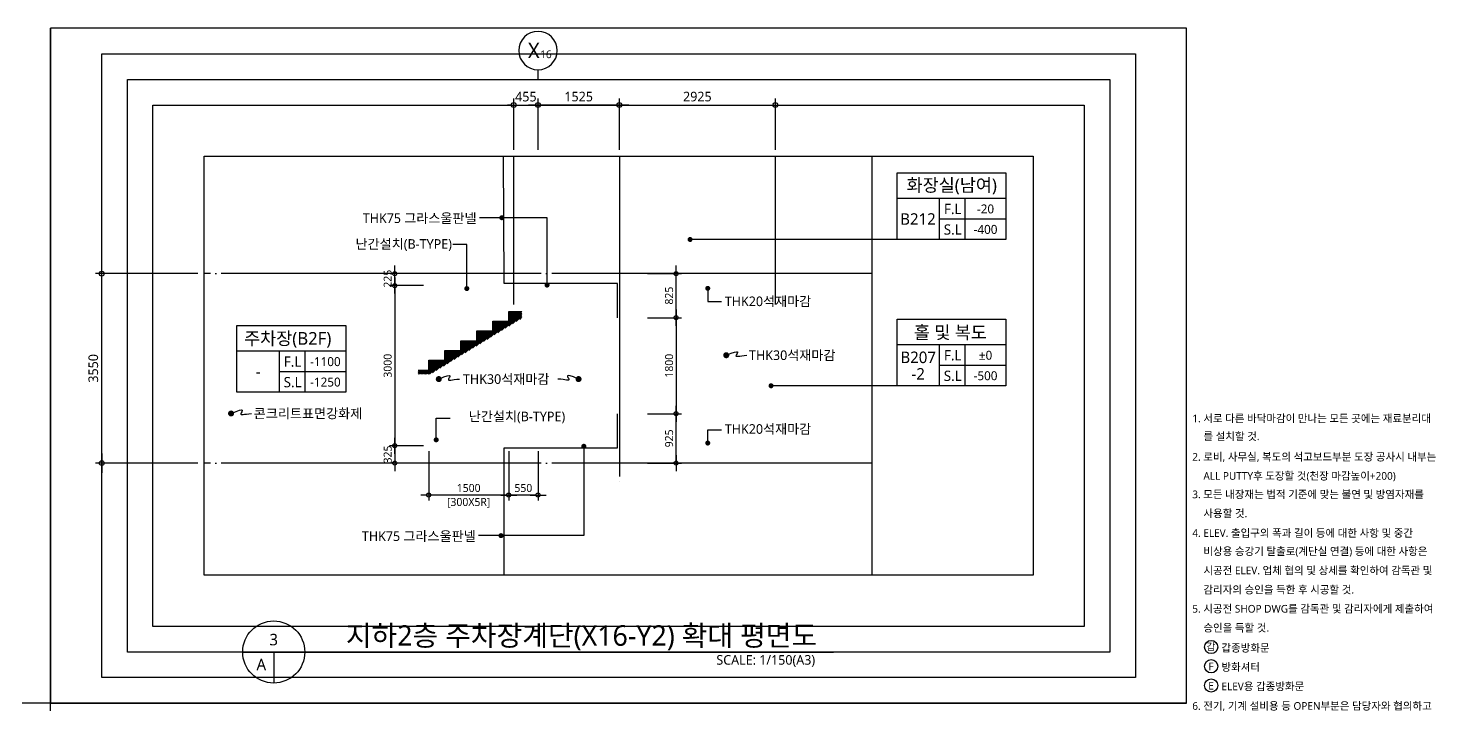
# Model space of a CAD drawing. Header units: millimetres. Extents: x 13515 to 183937, y -33900 to -660.
# Drawn here: x 34395 to 60787, y -13340 to -660 of the extents above; entities that cross this region are included whole.
import ezdxf
from ezdxf.enums import TextEntityAlignment as Align

# ---------------------------------------------------------------- set-up
doc = ezdxf.new("R2010")
doc.units = ezdxf.units.MM
doc.header["$LTSCALE"] = 100
doc.header["$MEASUREMENT"] = 0
doc.header["$PDSIZE"] = -10
doc.linetypes.add('CEN', pattern=[62, 60, -1, 0, -1])
doc.layers.get('0').update_dxf_attribs({"linetype": 'CONTINUOUS'})
doc.layers.get('Defpoints').update_dxf_attribs({"color": 171, "linetype": 'CONTINUOUS'})
for name, color, linetype in [('CEN', 1, 'CEN'), ('CON', 2, 'CONTINUOUS'), ('ELE6', 8, 'CONTINUOUS'), ('HAT', 8, 'CONTINUOUS'), ('INS', 251, 'BATTING'), ('LED', 7, 'CONTINUOUS'), ('NDIM', 7, 'CONTINUOUS'), ('SYM', 7, 'CONTINUOUS'), ('SYM(AXIS)', 7, 'CONTINUOUS'), ('TEXT', 3, 'CONTINUOUS'), ('TEXT(AXIS)', 2, 'CONTINUOUS'), ('TEXT(NOTE小)', 1, 'CONTINUOUS'), ('TEXT(노트)', 7, 'CONTINUOUS'), ('TEXT(실명)', 3, 'CONTINUOUS'), ('TEXT-기입', 6, 'CONTINUOUS'), ('TITLE', 7, 'CONTINUOUS')]:
    doc.layers.add(name, color=color, linetype=linetype)
doc.styles.add('CGS', font='cgse', dxfattribs={"bigfont": 'cgs'})
doc.styles.add('나눔바른고딕', font='NanumBarunGothic.ttf')
doc.linetypes.add('BATTING', pattern='A,0.0001,-0.1,[134,ltypeshp.shx,S=0.1,R=0,X=-0.1,Y=0],-0.2,[134,ltypeshp.shx,S=0.1,R=180,X=0.1,Y=0],-0.1', length=0.4001)
doc.dimstyles.new('NDIM 1200', dxfattribs={"dimscale": 75, "dimtxt": 3, "dimasz": 1, "dimexe": 2, "dimexo": 2, "dimgap": 1, "dimtad": 1, "dimdec": 0, "dimdsep": 46, "dimtxsty": 'CGS', "dimblk": 'DOT0', "dimcen": 1, "dimdle": 8, "dimclrd": 256, "dimclre": 256, "dimclrt": 256, "dimadec": 0, "dimazin": 0, "dimtfac": 1, "dimtdec": 0, "dimtix": 1, "dimtmove": 2, "dimatfit": 3, "dimldrblk": 'DOT0', "dimfxl": 1, "dimtolj": 1, "dimtzin": 0, "dimlwd": -1, "dimlwe": -1, "dimarcsym": 0})

# ---------------------------------------------------------------- blocks, each defined once
blk = doc.blocks.new('갑종방화문표기')
at = {"layer": 'TEXT(NOTE小)'}
blk.add_circle((0, 0), 150, dxfattribs=at)
at = {"layer": 'TEXT(NOTE小)', "style": '나눔바른고딕'}
blk.add_text('갑', height=160, dxfattribs=at).set_placement((-6, 7), align=Align.MIDDLE_CENTER)
blk = doc.blocks.new('A$C4BDA14EB')
at = {"layer": 'TEXT(NOTE小)'}
blk.add_circle((515, 572), 515, dxfattribs=at)
at = {"layer": 'TEXT(NOTE小)', "style": '나눔바른고딕'}
blk.add_text('F', height=600, dxfattribs=at).set_placement((502, 554), align=Align.MIDDLE_CENTER)
blk = doc.blocks.new('A$C0853663C')
at = {"layer": 'TEXT(NOTE小)'}
blk.add_circle((515, 573), 515, dxfattribs=at)
at = {"layer": 'TEXT(NOTE小)', "style": '나눔바른고딕'}
blk.add_text('E', height=600, dxfattribs=at).set_placement((502, 554), align=Align.MIDDLE_CENTER)
blk = doc.blocks.new('NOTE')
for name, p, xscale, yscale, zscale in [('갑종방화문표기', (575, -5646), 1.030731055544951, 1.030731055544951, 1.030731055544951), ('A$C4BDA14EB', (420, -6268), 0.3, 0.3, 0.3), ('A$C0853663C', (420, -6718), 0.3, 0.3, 0.3)]:
    blk.add_blockref(name, p, dxfattribs=dict(xscale=xscale, yscale=yscale, zscale=zscale))
at = {"layer": 'TEXT', "style": '나눔바른고딕'}
for s, p in [('1. 서로 다른 바닥마감이 만나는 모든 곳에는 재료분리대', (132, -292)), ('를 설치할 것.', (393, -709)), ('2. 로비, 사무실, 복도의 석고보드부분 도장 공사시 내부는', (132, -1192)), ('ALL PUTTY후 도장할 것(천장 마감높이+200)', (393, -1638)), ('3. 모든 내장재는 법적 기준에 맞는 불연 및 방염자재를', (132, -2070)), ('사용할 것.', (393, -2516)), ('4. ELEV. 출입구의 폭과 길이 등에 대한 사항 및 중간', (132, -2976)), ('비상용 승강기 탈출로(계단실 연결) 등에 대한 사항은', (393, -3403)), ('시공전 ELEV. 업체 협의 및 상세를 확인하여 감독관 및', (393, -3853)), ('감리자의 승인을 득한 후 시공할 것.', (393, -4303)), ('5. 시공전 SHOP DWG를 감독관 및 감리자에게 제출하여', (132, -4750)), ('승인을 득할 것.', (393, -5196)), ('갑종방화문', (815, -5667)), ('방화셔터', (815, -6117)), ('ELEV용 갑종방화문', (815, -6567)), ('6. 전기, 기계 설비용 등 OPEN부분은 담당자와 협의하고', (132, -7026)), ('시멘트몰탈 또는 방화충진재로 처리 후 감리자의', (393, -7466)), ('승인을 득할 것.', (393, -7916)), ('7. 단면도를 포함한 건축 CAD 파일에 명기되어 있는', (132, -8363)), ('구조 부재의 단면과 리스트는 검토 및 참조를 위한것', (393, -8806)), ('이므로, 구조도면을 우선으로 할 것.', (393, -9246)), ('8. 기둥 및 벽체 등에 설치되는 충격보호대는 별도의', (132, -9726)), ('계획도를 참조하여, 감독관 및 관리자의 승인을 득한 후', (393, -10179)), ('시공할 것.', (393, -10619)), ('9. 모든 계단에는 논슬립 설치.', (132, -11070)), ('10. ELEV.전실은 EHP 설치.', (132, -11520)), ('11. 석재마감은 마천석 적용.', (132, -11970))]:
    blk.add_text(s, height=180, dxfattribs=at).set_placement(p, align=Align.MIDDLE_LEFT)
blk = doc.blocks.new('A$C51E23882')
at = {"layer": 'TITLE'}
blk.add_lwpolyline([(8500, 0), (0, 0), (0, 5200), (8500, 5200)], close=True, dxfattribs=at)
for points in [[(8500, 3200), (0, 3200)], [(3300, 3200), (3300, 0)], [(5300, 3200), (5300, 0)], [(3300, 1600), (8500, 1600)]]:
    blk.add_lwpolyline(points, dxfattribs=at)
at = {"layer": 'TITLE', "style": '나눔바른고딕'}
for s, p in [('F.L', (4352, 2378)), ('S.L', (4352, 778))]:
    blk.add_text(s, height=800, dxfattribs=at).set_placement(p, align=Align.MIDDLE)
blk = doc.blocks.new('DOT0')
blk.add_line((-3, 0), (3, 0))
at = {"color": 6}
blk.add_circle((0, 0), 0.75, dxfattribs=at)
blk = doc.blocks.new('*D308')
at = {"layer": 'Defpoints', "color": 0, "ltscale": 0.4, "transparency": 16777216}
for p in [(41904, -5485), (41268, -8485), (41904, -8485)]:
    blk.add_point(p, dxfattribs=at)
at = {"layer": 'NDIM', "ltscale": 0.4, "transparency": 16777216}
for p, q in [((41804, -5485), (41168, -5485)), ((41268, -5535), (41268, -8435)), ((41804, -8485), (41168, -8485))]:
    blk.add_line(p, q, dxfattribs=at)
at = {"layer": 'NDIM', "ltscale": 0.4, "transparency": 16777216, "xscale": 50, "yscale": 50, "zscale": 50}
for p, rotation in [((41268, -5485), 90), ((41268, -8485), 270)]:
    blk.add_blockref('DOT0', p, dxfattribs=dict(at, rotation=rotation))
at = {"layer": 'NDIM', "ltscale": 0.4, "transparency": 16777216, "insert": (41136, -6985), "char_height": 150, "attachment_point": 5, "rotation": 90, "style": '나눔바른고딕'}
blk.add_mtext('\\A1;3000', dxfattribs=at)
blk = doc.blocks.new('*D309')
at = {"layer": 'Defpoints', "color": 0, "ltscale": 0.4, "transparency": 16777216}
for p in [(41268, -5260), (41904, -5260), (41904, -5485)]:
    blk.add_point(p, dxfattribs=at)
at = {"layer": 'NDIM', "ltscale": 0.4, "transparency": 16777216}
for p, q in [((41804, -5260), (41168, -5260)), ((41804, -5485), (41168, -5485)), ((41268, -5435), (41268, -5310))]:
    blk.add_line(p, q, dxfattribs=at)
at = {"layer": 'NDIM', "ltscale": 0.4, "transparency": 16777216, "xscale": 50, "yscale": 50, "zscale": 50}
for p, rotation in [((41268, -5260), 90), ((41268, -5485), 270)]:
    blk.add_blockref('DOT0', p, dxfattribs=dict(at, rotation=rotation))
at = {"layer": 'NDIM', "ltscale": 0.4, "transparency": 16777216, "insert": (41136, -5355), "char_height": 150, "attachment_point": 5, "rotation": 90, "style": '나눔바른고딕'}
blk.add_mtext('\\A1;225', dxfattribs=at)
blk = doc.blocks.new('*D310')
at = {"layer": 'Defpoints', "color": 0, "ltscale": 0.4, "transparency": 16777216}
for p in [(41904, -8485), (41268, -8810), (41904, -8810)]:
    blk.add_point(p, dxfattribs=at)
at = {"layer": 'NDIM', "ltscale": 0.4, "transparency": 16777216}
for p, q in [((41804, -8485), (41168, -8485)), ((41268, -8535), (41268, -8760)), ((41804, -8810), (41168, -8810))]:
    blk.add_line(p, q, dxfattribs=at)
at = {"layer": 'NDIM', "ltscale": 0.4, "transparency": 16777216, "xscale": 50, "yscale": 50, "zscale": 50}
for p, rotation in [((41268, -8485), 90), ((41268, -8810), 270)]:
    blk.add_blockref('DOT0', p, dxfattribs=dict(at, rotation=rotation))
at = {"layer": 'NDIM', "ltscale": 0.4, "transparency": 16777216, "insert": (41136, -8649), "char_height": 150, "attachment_point": 5, "rotation": 90, "style": '나눔바른고딕'}
blk.add_mtext('\\A1;325', dxfattribs=at)
blk = doc.blocks.new('*D311')
at = {"layer": 'Defpoints', "color": 0, "ltscale": 0.4, "transparency": 16777216}
for p in [(45907, -6085), (45907, -7885), (46543, -7885)]:
    blk.add_point(p, dxfattribs=at)
at = {"layer": 'NDIM', "ltscale": 0.4, "transparency": 16777216}
for p, q in [((46007, -6085), (46643, -6085)), ((46543, -6135), (46543, -7835)), ((46007, -7885), (46643, -7885))]:
    blk.add_line(p, q, dxfattribs=at)
at = {"layer": 'NDIM', "ltscale": 0.4, "transparency": 16777216, "xscale": 50, "yscale": 50, "zscale": 50}
for p, rotation in [((46543, -6085), 90), ((46543, -7885), 270)]:
    blk.add_blockref('DOT0', p, dxfattribs=dict(at, rotation=rotation))
at = {"layer": 'NDIM', "ltscale": 0.4, "transparency": 16777216, "insert": (46412, -6985), "char_height": 150, "attachment_point": 5, "rotation": 90, "style": '나눔바른고딕'}
blk.add_mtext('\\A1;1800', dxfattribs=at)
blk = doc.blocks.new('*D312')
at = {"layer": 'Defpoints', "color": 0, "ltscale": 0.4, "transparency": 16777216}
for p in [(45907, -7885), (46543, -7885), (45907, -8810)]:
    blk.add_point(p, dxfattribs=at)
at = {"layer": 'NDIM', "ltscale": 0.4, "transparency": 16777216}
for p, q in [((46007, -7885), (46643, -7885)), ((46543, -8760), (46543, -7935)), ((46007, -8810), (46643, -8810))]:
    blk.add_line(p, q, dxfattribs=at)
at = {"layer": 'NDIM', "ltscale": 0.4, "transparency": 16777216, "xscale": 50, "yscale": 50, "zscale": 50}
for p, rotation in [((46543, -7885), 90), ((46543, -8810), 270)]:
    blk.add_blockref('DOT0', p, dxfattribs=dict(at, rotation=rotation))
at = {"layer": 'NDIM', "ltscale": 0.4, "transparency": 16777216, "insert": (46412, -8347), "char_height": 150, "attachment_point": 5, "rotation": 90, "style": '나눔바른고딕'}
blk.add_mtext('\\A1;925', dxfattribs=at)
blk = doc.blocks.new('*D313')
at = {"layer": 'Defpoints', "color": 0, "ltscale": 0.4, "transparency": 16777216}
for p in [(45907, -5260), (46543, -5260), (45907, -6085)]:
    blk.add_point(p, dxfattribs=at)
at = {"layer": 'NDIM', "ltscale": 0.4, "transparency": 16777216}
for p, q in [((46007, -5260), (46643, -5260)), ((46543, -6035), (46543, -5310)), ((46007, -6085), (46643, -6085))]:
    blk.add_line(p, q, dxfattribs=at)
at = {"layer": 'NDIM', "ltscale": 0.4, "transparency": 16777216, "xscale": 50, "yscale": 50, "zscale": 50}
for p, rotation in [((46543, -5260), 90), ((46543, -6085), 270)]:
    blk.add_blockref('DOT0', p, dxfattribs=dict(at, rotation=rotation))
at = {"layer": 'NDIM', "ltscale": 0.4, "transparency": 16777216, "insert": (46412, -5672), "char_height": 150, "attachment_point": 5, "rotation": 90, "style": '나눔바른고딕'}
blk.add_mtext('\\A1;825', dxfattribs=at)
blk = doc.blocks.new('*D314')
at = {"layer": 'Defpoints', "color": 0, "ltscale": 0.4, "transparency": 16777216}
for p in [(43954, -2100), (43499, -3060), (43954, -3060)]:
    blk.add_point(p, dxfattribs=at)
at = {"layer": 'NDIM', "ltscale": 0.4, "transparency": 16777216}
for p, q in [((43439, -2100), (43379, -2100)), ((43499, -2940), (43499, -1980)), ((43499, -2100), (43954, -2100)), ((43954, -2940), (43954, -1980)), ((44014, -2100), (44074, -2100))]:
    blk.add_line(p, q, dxfattribs=at)
at = {"layer": 'NDIM', "ltscale": 0.4, "transparency": 16777216, "xscale": 60, "yscale": 60, "zscale": 60}
blk.add_blockref('DOT0', (43499, -2100), dxfattribs=at)
at = {"layer": 'NDIM', "ltscale": 0.4, "transparency": 16777216, "xscale": 60, "yscale": 60, "zscale": 60, "rotation": 180}
blk.add_blockref('DOT0', (43954, -2100), dxfattribs=at)
at = {"layer": 'NDIM', "ltscale": 0.4, "transparency": 16777216, "insert": (43726, -1944), "char_height": 180, "attachment_point": 5, "style": '나눔바른고딕'}
blk.add_mtext('\\A1;455', dxfattribs=at)
blk = doc.blocks.new('*D315')
at = {"layer": 'Defpoints', "color": 0, "ltscale": 0.4, "transparency": 16777216}
for p in [(43954, -2100), (43954, -3060), (45479, -3060)]:
    blk.add_point(p, dxfattribs=at)
at = {"layer": 'NDIM', "ltscale": 0.4, "transparency": 16777216}
for p, q in [((43954, -2940), (43954, -1980)), ((45419, -2100), (44014, -2100)), ((45479, -2940), (45479, -1980))]:
    blk.add_line(p, q, dxfattribs=at)
at = {"layer": 'NDIM', "ltscale": 0.4, "transparency": 16777216, "xscale": 60, "yscale": 60, "zscale": 60, "rotation": 180}
blk.add_blockref('DOT0', (43954, -2100), dxfattribs=at)
at = {"layer": 'NDIM', "ltscale": 0.4, "transparency": 16777216, "xscale": 60, "yscale": 60, "zscale": 60}
blk.add_blockref('DOT0', (45479, -2100), dxfattribs=at)
at = {"layer": 'NDIM', "ltscale": 0.4, "transparency": 16777216, "insert": (44716, -1943), "char_height": 180, "attachment_point": 5, "style": '나눔바른고딕'}
blk.add_mtext('\\A1;1525', dxfattribs=at)
blk = doc.blocks.new('*D316')
at = {"layer": 'Defpoints', "color": 0, "ltscale": 0.4, "transparency": 16777216}
for p in [(48404, -2100), (45479, -3060), (48404, -3060)]:
    blk.add_point(p, dxfattribs=at)
at = {"layer": 'NDIM', "ltscale": 0.4, "transparency": 16777216}
for p, q in [((45479, -2940), (45479, -1980)), ((45539, -2100), (48344, -2100)), ((48404, -2940), (48404, -1980))]:
    blk.add_line(p, q, dxfattribs=at)
at = {"layer": 'NDIM', "ltscale": 0.4, "transparency": 16777216, "xscale": 60, "yscale": 60, "zscale": 60, "rotation": 180}
blk.add_blockref('DOT0', (45479, -2100), dxfattribs=at)
at = {"layer": 'NDIM', "ltscale": 0.4, "transparency": 16777216, "xscale": 60, "yscale": 60, "zscale": 60}
blk.add_blockref('DOT0', (48404, -2100), dxfattribs=at)
at = {"layer": 'NDIM', "ltscale": 0.4, "transparency": 16777216, "insert": (46941, -1943), "char_height": 180, "attachment_point": 5, "style": '나눔바른고딕'}
blk.add_mtext('\\A1;2925', dxfattribs=at)
blk = doc.blocks.new('*D317')
at = {"layer": 'Defpoints', "color": 0, "ltscale": 0.4, "transparency": 16777216}
for p in [(35775, -5260), (37695, -5260), (37695, -8810)]:
    blk.add_point(p, dxfattribs=at)
at = {"layer": 'NDIM', "ltscale": 0.4, "transparency": 16777216}
for p, q in [((37575, -5260), (35655, -5260)), ((35775, -8750), (35775, -5320)), ((37575, -8810), (35655, -8810))]:
    blk.add_line(p, q, dxfattribs=at)
at = {"layer": 'NDIM', "ltscale": 0.4, "transparency": 16777216, "xscale": 60, "yscale": 60, "zscale": 60}
for p, rotation in [((35775, -5260), 90), ((35775, -8810), 270)]:
    blk.add_blockref('DOT0', p, dxfattribs=dict(at, rotation=rotation))
at = {"layer": 'NDIM', "ltscale": 0.4, "transparency": 16777216, "insert": (35617, -7035), "char_height": 180, "attachment_point": 5, "rotation": 90, "style": '나눔바른고딕'}
blk.add_mtext('\\A1;3550', dxfattribs=at)
blk = doc.blocks.new('*D318')
at = {"layer": 'Defpoints', "color": 0, "ltscale": 0.4, "transparency": 16777216}
for p in [(43404, -8485), (43954, -8485), (43404, -9408)]:
    blk.add_point(p, dxfattribs=at)
at = {"layer": 'NDIM', "ltscale": 0.4, "transparency": 16777216}
for p, q in [((43404, -8585), (43404, -9508)), ((43954, -8585), (43954, -9508)), ((43904, -9408), (43454, -9408))]:
    blk.add_line(p, q, dxfattribs=at)
at = {"layer": 'NDIM', "ltscale": 0.4, "transparency": 16777216, "xscale": 50, "yscale": 50, "zscale": 50, "rotation": 180}
blk.add_blockref('DOT0', (43404, -9408), dxfattribs=at)
at = {"layer": 'NDIM', "ltscale": 0.4, "transparency": 16777216, "xscale": 50, "yscale": 50, "zscale": 50}
blk.add_blockref('DOT0', (43954, -9408), dxfattribs=at)
at = {"layer": 'NDIM', "ltscale": 0.4, "transparency": 16777216, "insert": (43679, -9277), "char_height": 150, "attachment_point": 5, "style": '나눔바른고딕'}
blk.add_mtext('\\A1;550', dxfattribs=at)
blk = doc.blocks.new('*D319')
at = {"layer": 'Defpoints', "color": 0, "ltscale": 0.4, "transparency": 16777216}
for p in [(41904, -8485), (43404, -8485), (41904, -9408)]:
    blk.add_point(p, dxfattribs=at)
at = {"layer": 'NDIM', "ltscale": 0.4, "transparency": 16777216}
for p, q in [((41904, -8585), (41904, -9508)), ((43404, -8585), (43404, -9508)), ((43354, -9408), (41954, -9408))]:
    blk.add_line(p, q, dxfattribs=at)
at = {"layer": 'NDIM', "ltscale": 0.4, "transparency": 16777216, "xscale": 50, "yscale": 50, "zscale": 50, "rotation": 180}
blk.add_blockref('DOT0', (41904, -9408), dxfattribs=at)
at = {"layer": 'NDIM', "ltscale": 0.4, "transparency": 16777216, "xscale": 50, "yscale": 50, "zscale": 50}
blk.add_blockref('DOT0', (43404, -9408), dxfattribs=at)
at = {"layer": 'NDIM', "ltscale": 0.4, "transparency": 16777216, "char_height": 150, "attachment_point": 5, "style": '나눔바른고딕'}
for s, insert in [('\\A1;1500', (42654, -9277)), ('\\A1;[300X5R]', (42654, -9555))]:
    blk.add_mtext(s, dxfattribs=dict(at, insert=insert))
blk = doc.blocks.new('A$C2F20087E')
at = {"layer": 'SYM(AXIS)'}
blk.add_line((600, 0), (600, 300), dxfattribs=at)
blk.add_circle((600, 900), 600, dxfattribs=at)

msp = doc.modelspace()

# ---------------------------------------------------------------- hatches: boundary and pattern name
at = {"layer": 'HAT', "ltscale": 10000}
h = msp.add_hatch(dxfattribs=at)
h.set_pattern_fill('ANSI31', color=256, scale=150)
h.set_pattern_definition([(45, (-429481.434, 129370.32), (-13.25825215, 13.25825215), [])])
h.paths.add_polyline_path([(41706.5, -7066.7), (41904, -7066.7), (41904, -6996.7), (41904, -6883.3), (42204, -6883.3), (42204, -6700), (42504, -6700), (42504, -6516.7), (42804, -6516.7), (42804, -6333.3), (43104, -6333.3), (43104, -6150), (43404, -6150), (43404, -5966.7), (43651.4, -5966.7), (43651.4, -6092.6), (41926.5, -7146.7), (41706.5, -7146.7)])

# ---------------------------------------------------------------- linework, layer by layer
msp.add_line((50685, -7361.5), (48322.9, -7361.5))
at = {"layer": 'CEN'}
for p, q in [((43499, -5837), (43499, -3060)), ((45479, -3060), (45479, -9205.1)), ((48404, -5837), (48404, -3060)), ((50213, -5260), (37695, -5260)), ((50213, -8810), (37695, -8810))]:
    msp.add_line(p, q, dxfattribs=at)
at = {"layer": 'CON', "ltscale": 1000}
msp.add_lwpolyline([(41706.5, -7066.7), (41904, -7066.7), (41904, -6996.7), (41904, -6883.3), (42204, -6883.3), (42204, -6700), (42504, -6700), (42504, -6516.7), (42804, -6516.7), (42804, -6333.3), (43104, -6333.3), (43104, -6150), (43404, -6150), (43404, -5966.7), (43651.4, -5966.7)], dxfattribs=at)
at = {"layer": 'Defpoints', "ltscale": 10000}
for p, q in [((34815, -33900), (34815, -660)), ((56115, -13310), (13515, -13310))]:
    msp.add_line(p, q, dxfattribs=at)
for points in [[(34815, -13310), (56115, -13310), (56115, -660), (34815, -660)], [(35775, -1140), (55155, -1140), (55155, -12830), (35775, -12830)], [(36255, -1620), (54675, -1620), (54675, -12350), (36255, -12350)], [(36735, -2100), (54195, -2100), (54195, -11870), (36735, -11870)], [(37695, -3060), (53235, -3060), (53235, -10910), (37695, -10910)], [(50213, -10910), (37695, -10910), (37695, -3060), (50213, -3060)]]:
    msp.add_lwpolyline(points, close=True, dxfattribs=at)
at = {"layer": 'INS', "ltscale": 0.9}
for points in [[(45441.5, -6085), (45441.5, -5447.5), (43316.4, -5447.5), (43309.5, -3059.9)], [(43316.5, -10910), (43316.5, -8522.5), (45441.5, -8522.5), (45441.5, -7885)]]:
    msp.add_lwpolyline(points, dxfattribs=at)
at = {"layer": 'LED'}
msp.add_line((50685, -4620), (46804.5, -4620), dxfattribs=at)
for points in [[(43275.5, -4211.7), (43275.5, -4211.7), (42854.2, -4211.7)], [(44124, -5474.5), (44124, -4211.7), (42854.2, -4211.7)], [(42619.3, -5539.9), (42619.3, -4712.9), (42355.7, -4712.9)], [(47136.5, -5535.4), (47136.5, -5785), (47396.7, -5785)], [(47483.6, -6788.8), (47577.4, -6749.7), (47639.5, -6728.6), (47675.7, -6722.1), (47691.6, -6726.9), (47693, -6739.4), (47685.4, -6756.4), (47674.7, -6774.4), (47666.4, -6790), (47665.2, -6800.6), (47672, -6806.4), (47686.6, -6808.2), (47708.7, -6806.9), (47738.3, -6803.4), (47775.1, -6798.6), (47818.8, -6793.4), (47869.5, -6788.8)], [(42093.6, -7235.5), (42187.4, -7196.4), (42249.5, -7175.3), (42285.7, -7168.9), (42301.6, -7173.6), (42303, -7186.1), (42295.5, -7203.1), (42284.7, -7221.1), (42276.4, -7236.8), (42275.2, -7247.4), (42282, -7253.1), (42296.6, -7254.9), (42318.8, -7253.6), (42348.3, -7250.1), (42385.1, -7245.3), (42428.9, -7240.2), (42479.5, -7235.5)], [(44714.4, -7235.5), (44620.6, -7196.4), (44558.5, -7175.3), (44522.3, -7168.9), (44506.4, -7173.6), (44505, -7186.1), (44512.5, -7203.1), (44523.3, -7221.1), (44531.6, -7236.8), (44532.8, -7247.4), (44526, -7253.1), (44511.4, -7254.9), (44489.2, -7253.6), (44459.7, -7250.1), (44422.9, -7245.3), (44379.1, -7240.2), (44328.5, -7235.5)], [(38199.2, -7880.6), (38293, -7841.5), (38355.1, -7820.4), (38391.3, -7814), (38407.2, -7818.7), (38408.6, -7831.3), (38401, -7848.2), (38390.3, -7866.2), (38382, -7881.9), (38380.8, -7892.5), (38387.6, -7898.2), (38402.2, -7900), (38424.4, -7898.7), (38453.9, -7895.2), (38490.7, -7890.4), (38534.5, -7885.3), (38585.1, -7880.6)], [(42045.7, -8374.1), (42045.7, -7968), (42309.3, -7968)], [(47136.5, -8434.6), (47136.5, -8185), (47396.7, -8185)], [(44812.8, -8495.5), (44812.8, -10169.8), (42854.2, -10169.8)], [(43259.6, -10169.8), (43259.6, -10169.8), (42838.2, -10169.8)]]:
    msp.add_lwpolyline(points, dxfattribs=at)
for points, const_width in [([(43275.5, -4235.1, 1), (43275.5, -4188.3, 1)], 46.9), ([(46804.5, -4643.4, 1), (46804.5, -4596.6, 1)], 46.9), ([(42619.3, -5516.5, -1), (42619.3, -5563.4, -1)], 46.9), ([(44124, -5451.1, -1), (44124, -5498, -1)], 46.9), ([(47136.5, -5512, -1), (47136.5, -5558.8, -1)], 46.9), ([(47483.6, -6760.6, -1), (47483.6, -6816.9, -1)], 56.2), ([(42093.6, -7207.4, -1), (42093.6, -7263.6, -1)], 56.2), ([(44714.4, -7207.4, 1), (44714.4, -7263.6, 1)], 56.2), ([(48322.9, -7385, 1), (48322.9, -7338.1, 1)], 46.9), ([(38199.2, -7852.5, -1), (38199.2, -7908.7, -1)], 56.2), ([(42045.7, -8350.7, 1), (42045.7, -8397.6, 1)], 46.9), ([(47136.5, -8458, 1), (47136.5, -8411.2, 1)], 46.9), ([(44812.8, -8518.9, 1), (44812.8, -8472, 1)], 46.9), ([(43259.6, -10193.3, 1), (43259.6, -10146.4, 1)], 46.9)]:
    msp.add_lwpolyline(points, format="xyb", close=True, dxfattribs=dict(at, const_width=const_width))
at = {"layer": 'SYM'}
for p, q in [((38417.2, -12350), (49490.8, -12350)), ((38999.1, -12350), (38999.1, -12931.8))]:
    msp.add_line(p, q, dxfattribs=at)
msp.add_circle((38999.1, -12350), 581.8, dxfattribs=at)

# ---------------------------------------------------------------- block references
for name, p, xscale, yscale, zscale in [('A$C2F20087E', (44314, -1620), -0.6000000000000001, 0.6000000000000001, 0.6000000000000001), ('A$C51E23882', (50685, -4620), 0.24, 0.24, 0.24), ('A$C51E23882', (38308.6, -7480.4), 0.24, 0.24, 0.24), ('A$C51E23882', (50685, -7361.5), 0.24, 0.24, 0.24)]:
    msp.add_blockref(name, p, dxfattribs=dict(xscale=xscale, yscale=yscale, zscale=zscale))
at = {"layer": 'ELE6', "xscale": 0.8, "yscale": 0.8, "zscale": 0.8}
msp.add_blockref('NOTE', (56115, -7740), dxfattribs=at)

# ---------------------------------------------------------------- texts
at = {"layer": 'TEXT', "style": '나눔바른고딕'}
msp.add_text('지하2층 주차장계단(X16-Y2) 확대 평면도', height=384, dxfattribs=at).set_placement((49187.2, -12041.6), align=Align.MIDDLE_RIGHT)
for s, p in [('3', (38999.1, -12117.3)), ('A', (38766.3, -12582.7))]:
    msp.add_text(s, height=216, dxfattribs=at).set_placement(p, align=Align.MIDDLE)
msp.add_text('SCALE: 1/150(A3)', height=180, dxfattribs=at).set_placement((49149.7, -12408.2), align=Align.TOP_RIGHT)
at = {"layer": 'TEXT(AXIS)', "style": '나눔바른고딕'}
for s, height, p in [('X', 288, (43875, -1077.6)), ('16', 144, (44102.6, -1149.6))]:
    msp.add_text(s, height=height, dxfattribs=at).set_placement(p, align=Align.MIDDLE)
at = {"layer": 'TEXT(노트)', "style": '나눔바른고딕'}
for s, p in [('THK75 그라스울판넬', (42801.5, -4221.4)), ('난간설치(B-TYPE)', (42340.7, -4703.8)), ('난간설치(B-TYPE)', (44463.7, -7936)), ('THK75 그라스울판넬', (42785.6, -10179.5))]:
    msp.add_text(s, height=180, dxfattribs=at).set_placement(p, align=Align.MIDDLE_RIGHT)
for s, p in [('THK20석재마감', (47455.8, -5778.8)), ('THK30석재마감', (47909.7, -6788.8)), ('THK30석재마감', (42546.9, -7235.5)), ('콘크리트표면강화제', (38625.4, -7880.6)), ('THK20석재마감', (47455.8, -8171.2))]:
    msp.add_text(s, height=180, dxfattribs=at).set_placement(p, align=Align.MIDDLE_LEFT)
at = {"layer": 'TEXT(실명)', "style": '나눔바른고딕'}
for s, p in [('화장실(남여)', (51710.7, -3613.1)), ('주차장(B2F)', (39261.5, -6485)), ('홀 및 복도', (51685.6, -6356.6))]:
    msp.add_text(s, height=240, dxfattribs=at).set_placement(p, align=Align.MIDDLE)
at = {"layer": 'TEXT-기입', "style": '나눔바른고딕'}
for s, height, p in [('B212', 216, (51077.2, -4234.7)), ('-20', 168, (52344.7, -4047.6)), ('-400', 168, (52344.9, -4430.9)), ('-1100', 168, (39968.3, -6908)), ('B207', 216, (51081, -6827.9)), ('±0', 168, (52344.7, -6789.2)), ('-', 216, (38704.6, -7096.4)), ('-2', 216, (51081, -7136.1)), ('-500', 168, (52344.9, -7172.5)), ('-1250', 168, (39968.4, -7291.3))]:
    msp.add_text(s, height=height, dxfattribs=at).set_placement(p, align=Align.MIDDLE)

# ---------------------------------------------------------------- dimensions: what is measured, and where the dimension line sits
at = {"layer": 'NDIM', "ltscale": 0.4}
for base, p1, p2, picture, middle in [((43954, -2100), (43499, -3060), (43954, -3060), '*D314', (43726.5, -1944.3)), ((48404, -2100), (45479, -3060), (48404, -3060), '*D316', (46941.5, -1942.5))]:
    dim = msp.add_linear_dim(base=base, p1=p1, p2=p2, dimstyle='NDIM 1200', override={"dimscale": 60, "dimtxsty": '나눔바른고딕'}, dxfattribs=at)
    dim.commit()
    dim.dimension.update_dxf_attribs({"geometry": picture, "text_midpoint": middle})
for base, p1, p2, angle, override, picture, middle in [((43954, -2100), (45479, -3060), (43954, -3060), 180, {"dimscale": 60, "dimtxsty": '나눔바른고딕'}, '*D315', (44716.5, -1942.6)), ((35775, -5260), (37695, -8810), (37695, -5260), 90, {"dimscale": 60, "dimtxsty": '나눔바른고딕'}, '*D317', (35617.1, -7035)), ((46543.4, -5260), (45907.2, -6085), (45907.2, -5260), 90, {"dimscale": 50, "dimtxsty": '나눔바른고딕'}, '*D313', (46412.3, -5672.5)), ((41267.8, -8485), (41904, -5485), (41904, -8485), 270, {"dimscale": 50, "dimtxsty": '나눔바른고딕'}, '*D308', (41136.2, -6985)), ((46543.4, -7885), (45907.2, -6085), (45907.2, -7885), 270, {"dimscale": 50, "dimtxsty": '나눔바른고딕'}, '*D311', (46412, -6985)), ((46543.4, -7885), (45907.2, -8810), (45907.2, -7885), 90, {"dimscale": 50, "dimtxsty": '나눔바른고딕'}, '*D312', (46412.2, -8347.5)), ((43404, -9408.2), (43954, -8485), (43404, -8485), 180, {"dimscale": 50, "dimtxsty": '나눔바른고딕'}, '*D318', (43679, -9276.8))]:
    dim = msp.add_linear_dim(base=base, p1=p1, p2=p2, angle=angle, dimstyle='NDIM 1200', override=override, dxfattribs=at)
    dim.commit()
    dim.dimension.update_dxf_attribs({"geometry": picture, "text_midpoint": middle})
for base, p1, p2, angle, picture, middle in [((41267.8, -5260), (41904, -5485), (41904, -5260), 90, '*D309', (41136.3, -5355)), ((41267.8, -8810), (41904, -8485), (41904, -8810), 270, '*D310', (41136.3, -8648.7))]:
    dim = msp.add_linear_dim(base=base, p1=p1, p2=p2, angle=angle, dimstyle='NDIM 1200', override={"dimscale": 50, "dimtxsty": '나눔바른고딕'}, dxfattribs=at)
    dim.commit()
    dim.dimension.update_dxf_attribs({"geometry": picture, "text_midpoint": middle, "dimtype": 160})
dim = msp.add_linear_dim(base=(41904, -9408.2), p1=(43404, -8485), p2=(41904, -8485), angle=180, text='<>\\X[300X5R]', dimstyle='NDIM 1200', override={"dimscale": 50, "dimtxsty": '나눔바른고딕'}, dxfattribs=at)
dim.commit()
dim.dimension.update_dxf_attribs({"geometry": '*D319', "text_midpoint": (42654, -9408.2)})

doc.saveas('drawing.dxf')
